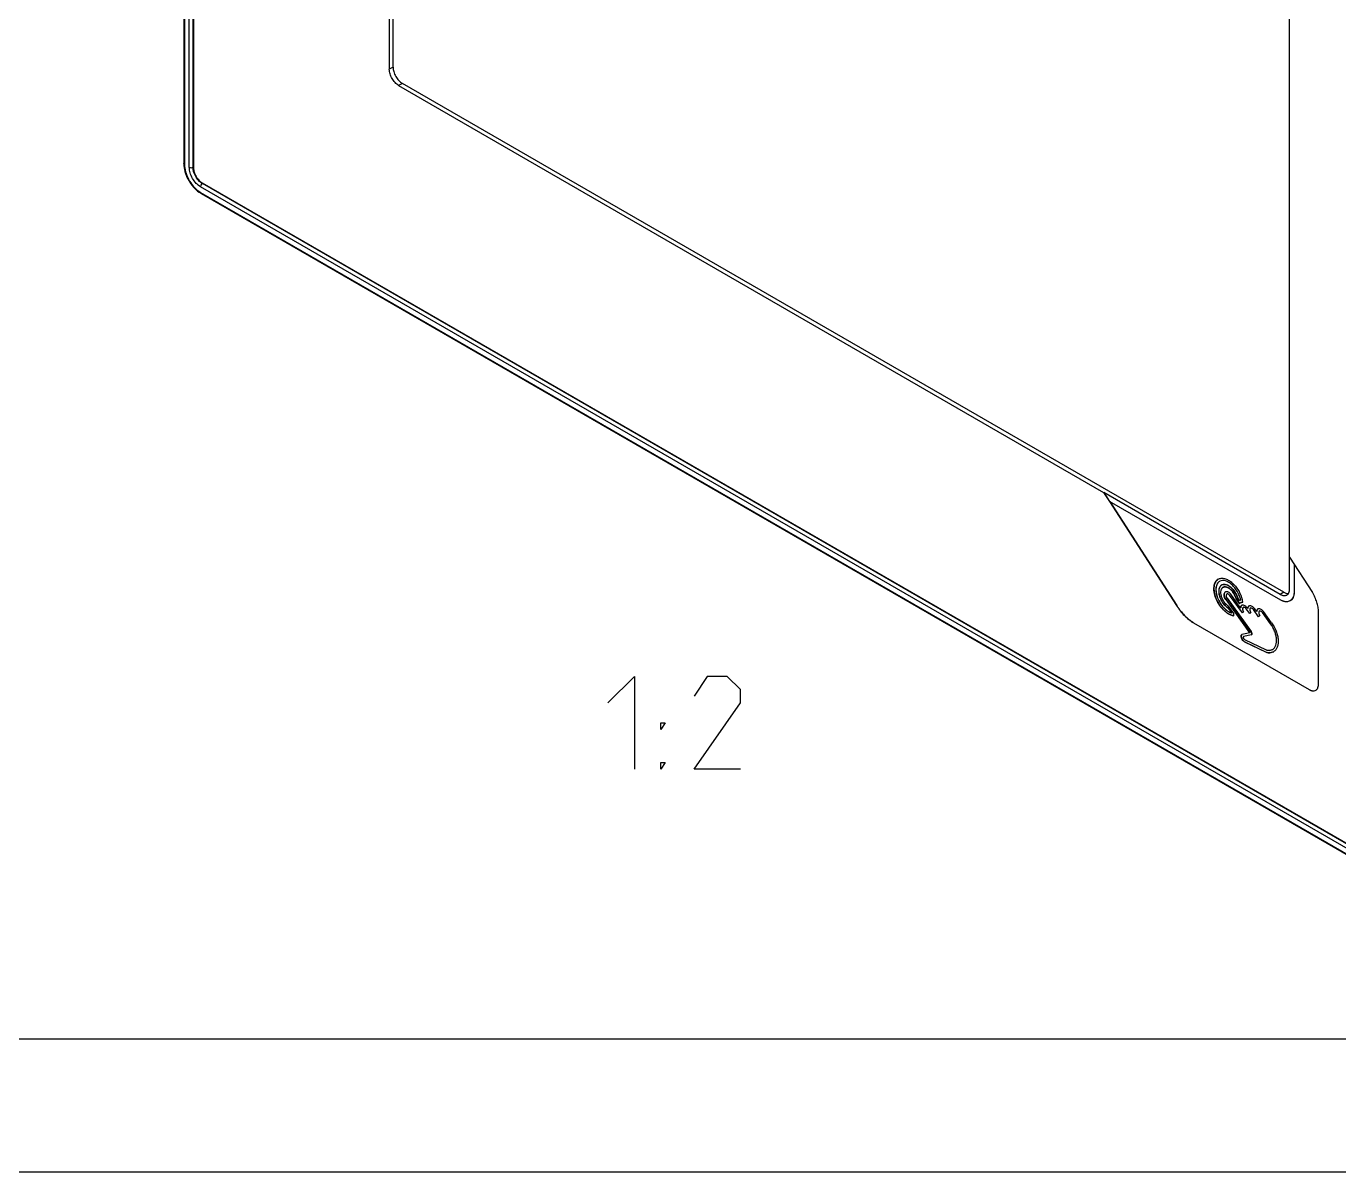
# Model space of a CAD drawing. Header units: millimetres. Extents: x 0 to 594, y 0 to 420.
# Drawn here: x 251.57 to 301.08, y 0 to 43.21 of the extents above; entities that cross this region are included whole.
import ezdxf

# ---------------------------------------------------------------- set-up
doc = ezdxf.new("R2010")
doc.units = ezdxf.units.MM
doc.header["$LTSCALE"] = 32.67
doc.layers.get('0').update_dxf_attribs({"linetype": 'CONTINUOUS'})
doc.layers.add('RUNDUNGEN', color=7, linetype='CONTINUOUS')

msp = doc.modelspace()

# ---------------------------------------------------------------- linework, layer by layer
at = {"color": 7, "linetype": 'CONTINUOUS'}
for p, q in [((257.8821, 75.4174), (257.8821, 37.8583)), ((265.2643, 63.1658), (265.2643, 41.5857)), ((265.4057, 41.6674), (265.4057, 63.2475)), ((299.2196, 23.1823), (299.2196, 43.5619)), ((265.4057, 41.6674), (265.2643, 41.5857)), ((265.7593, 41.055), (265.6178, 40.9733)), ((265.6178, 40.9733), (292.2063, 25.6226)), ((299.0074, 21.8593), (265.7593, 41.055)), ((258.2003, 37.3072), (306.2836, 9.5466)), ((292.2063, 25.6226), (292.2098, 25.6247)), ((292.2063, 25.6226), (292.4253, 25.2839)), ((298.8695, 21.7797), (292.2098, 25.6247)), ((292.2098, 25.6247), (292.4289, 25.286)), ((292.4253, 25.2839), (292.4245, 25.2844)), ((292.4245, 25.2844), (294.9578, 21.3574)), ((292.4289, 25.286), (292.4253, 25.2839)), ((298.8903, 21.5555), (292.4289, 25.286)), ((292.4358, 25.282), (294.9649, 21.3615)), ((299.2196, 23.1823), (300.0812, 21.85)), ((299.2231, 21.9839), (299.2231, 23.1768)), ((299.3928, 22.9145), (299.3928, 21.8778)), ((299.3963, 22.909), (299.3963, 21.8798)), ((296.6685, 22.1353), (296.6553, 22.1285)), ((296.6688, 22.1347), (296.656, 22.1278)), ((296.675, 22.1374), (296.6688, 22.1347)), ((296.7097, 22.0434), (296.7153, 22.0465)), ((296.7967, 21.8704), (296.777, 21.8509)), ((296.777, 21.8509), (296.7805, 21.8529)), ((296.8002, 21.8724), (296.7805, 21.8529)), ((296.7967, 21.8704), (296.8002, 21.8724)), ((296.8566, 21.7908), (296.8383, 21.7727)), ((296.8601, 21.7928), (296.8419, 21.7748)), ((296.8566, 21.7908), (296.8601, 21.7928)), ((296.8595, 21.7927), (296.8566, 21.7908)), ((296.9146, 22.0205), (296.9182, 22.0225)), ((297.3484, 21.3023), (297.0004, 21.784)), ((297.1757, 21.8248), (297.1732, 21.8292)), ((297.1768, 21.823), (297.1757, 21.8248)), ((297.1798, 21.8177), (297.1768, 21.823)), ((297.1798, 21.8177), (297.1833, 21.8197)), ((299.0074, 21.8593), (298.8695, 21.7797)), ((299.3928, 21.8778), (299.3963, 21.8798)), ((294.9578, 21.3574), (294.9649, 21.3615)), ((296.6438, 21.5529), (296.6561, 21.5309)), ((296.6439, 21.5528), (296.6474, 21.5549)), ((296.6474, 21.5549), (296.6596, 21.533)), ((296.656, 21.5311), (296.6595, 21.5332)), ((296.8135, 21.5872), (296.8171, 21.5893)), ((296.8135, 21.5872), (297.7152, 20.3338)), ((296.8171, 21.5893), (297.7187, 20.3358)), ((296.8383, 21.7727), (296.8419, 21.7748)), ((296.8576, 21.6325), (296.8611, 21.6346)), ((296.8576, 21.6325), (297.7656, 20.3703)), ((296.8611, 21.6346), (297.7691, 20.3724)), ((296.8976, 21.3503), (296.884, 21.3594)), ((296.9178, 21.3373), (296.8976, 21.3503)), ((297.1155, 21.0626), (296.9178, 21.3373)), ((297.4442, 21.0776), (296.9579, 21.7503)), ((297.1897, 21.6437), (297.1933, 21.6457)), ((297.1897, 21.6437), (297.1975, 21.6159)), ((297.1933, 21.6457), (297.201, 21.6179)), ((297.1975, 21.6159), (297.201, 21.6179)), ((297.1975, 21.6159), (297.3254, 21.4387)), ((297.201, 21.6179), (297.3289, 21.4407)), ((297.2593, 21.6368), (297.2628, 21.6389)), ((297.2593, 21.6368), (297.3213, 21.5509)), ((297.2628, 21.6389), (297.3247, 21.5531)), ((297.3243, 21.5527), (297.3177, 21.5489)), ((297.3254, 21.4387), (297.3673, 21.462)), ((297.3254, 21.4387), (297.3289, 21.4407)), ((297.3661, 21.2778), (297.3484, 21.3023)), ((297.3673, 21.462), (297.3708, 21.4641)), ((297.3777, 21.5692), (297.3774, 21.5703)), ((297.4088, 21.4758), (297.4565, 21.4837)), ((297.4089, 21.4759), (297.4124, 21.4779)), ((297.4124, 21.4779), (297.4563, 21.4851)), ((297.4421, 21.5504), (297.437, 21.5727)), ((297.4565, 21.4837), (297.4421, 21.5504)), ((297.6692, 21.3263), (297.6727, 21.3284)), ((296.8763, 21.2827), (296.8799, 21.2847)), ((296.8764, 21.2827), (296.8936, 21.2711)), ((296.8799, 21.2847), (296.8972, 21.2731)), ((296.8936, 21.2711), (296.8972, 21.2731)), ((296.8936, 21.2711), (296.895, 21.2691)), ((296.8986, 21.2712), (296.895, 21.2691)), ((296.8972, 21.2731), (297.0368, 21.0789)), ((297.0509, 20.9877), (297.0544, 20.9897)), ((297.0509, 20.9877), (297.1155, 20.9695)), ((297.0544, 20.9897), (297.1155, 20.9726)), ((297.1155, 20.9695), (297.1155, 21.0626)), ((297.3731, 21.2681), (297.3661, 21.2778)), ((297.3731, 21.2681), (297.3766, 21.2701)), ((297.3738, 21.2838), (297.3773, 21.2859)), ((297.4842, 21.1214), (297.4442, 21.0776)), ((297.4442, 21.0776), (297.4477, 21.0796)), ((297.4877, 21.1234), (297.4477, 21.0796)), ((297.4842, 21.1214), (297.4877, 21.1234)), ((297.7166, 21.0529), (297.5872, 21.232)), ((297.6443, 21.2452), (297.6235, 21.2739)), ((297.6443, 21.2452), (297.6478, 21.2472)), ((297.7569, 21.0962), (297.7166, 21.0529)), ((297.7166, 21.0529), (297.7201, 21.0549)), ((297.7604, 21.0983), (297.7201, 21.0549)), ((297.7569, 21.0962), (297.7604, 21.0983)), ((298.0542, 20.9376), (297.8593, 21.2066)), ((297.982, 21.1297), (297.896, 21.2483)), ((297.982, 21.1297), (297.9855, 21.1317)), ((298.0071, 21.2124), (298.0106, 21.2145)), ((298.0945, 20.9814), (298.0542, 20.9376)), ((298.0542, 20.9376), (298.0578, 20.9396)), ((298.098, 20.9834), (298.0578, 20.9396)), ((298.0945, 20.9814), (298.098, 20.9834)), ((298.502, 20.6681), (298.1966, 21.0925)), ((298.5391, 20.7093), (298.2337, 21.1335)), ((300.3108, 18.3678), (300.3102, 21.1275)), ((295.5912, 20.7064), (295.5983, 20.7105)), ((295.5912, 20.7064), (299.9566, 18.1848)), ((295.5983, 20.7105), (299.9637, 18.1889)), ((297.6027, 20.3088), (297.4827, 20.2833)), ((297.7152, 20.3338), (297.6027, 20.3088)), ((297.7152, 20.3338), (297.7187, 20.3358)), ((297.7656, 20.3703), (297.7691, 20.3724)), ((297.4827, 20.2833), (297.4161, 20.2685)), ((297.7667, 20.2475), (297.5006, 20.1884)), ((297.5208, 20.0742), (297.5243, 20.0762)), ((297.5208, 20.0742), (298.3341, 19.6873)), ((297.5243, 20.0762), (298.3377, 19.6894)), ((297.5265, 19.9858), (297.53, 19.9878)), ((297.5265, 19.9858), (298.3388, 19.5994)), ((297.53, 19.9878), (298.3423, 19.6015)), ((298.3341, 19.6873), (298.3377, 19.6894)), ((298.3388, 19.5994), (298.3423, 19.6015)), ((298.4055, 19.6701), (298.4091, 19.6722)), ((298.43, 19.5768), (298.4335, 19.5789)), ((299.9566, 18.1848), (299.9637, 18.1889)), ((589, 5), (20, 5))]:
    msp.add_line(p, q, dxfattribs=at)
at = {"color": 2, "linetype": 'CONTINUOUS'}
msp.add_line((0, 0), (594, 0), dxfattribs=at)
for points in [[(273.5073, 17.6872), (274.5073, 18.6872), (274.5073, 15.1872)], [(278.5073, 15.1872), (276.7573, 15.1872), (278.5073, 17.6872), (278.5073, 18.1872), (278.0073, 18.6872), (277.2573, 18.6872), (276.7573, 17.9372)], [(275.5073, 16.6872), (275.5073, 16.9372), (275.6739, 16.9372), (275.5073, 16.6872)], [(275.5073, 15.1872), (275.5073, 15.4372), (275.6739, 15.4372), (275.5073, 15.1872)]]:
    msp.add_lwpolyline(points, dxfattribs=at)
at = {"color": 7, "linetype": 'CONTINUOUS'}
for centre, radius, start, end in [((296.6921, 22.0658), 0.3308, 119.30227, 120.00605), ((296.6927, 22.0726), 0.2254, 115.80473, 119.99878), ((296.7492, 21.9822), 0.1736, 113.81207, 117.76867), ((296.7505, 21.9791), 0.177, 108.43193, 113.80129), ((296.8444, 21.8226), 0.0675, 114.98977, 119.99852), ((296.8786, 21.7595), 0.0383, 117.60962, 119.97263), ((296.7071, 21.7409), 0.424, 63.17944, 66.17901), ((296.6899, 21.7069), 0.4621, 60.42925, 63.18294), ((296.404, 21.3857), 0.8961, 29.96768, 30.73971), ((296.4036, 21.3854), 0.8966, 29.11811, 29.96777), ((296.4039, 21.3856), 0.8962, 28.9189, 29.1181), ((297.4281, 21.977), 0.8924, 207.16838, 208.40999), ((297.4308, 21.9785), 0.8954, 208.40941, 208.86465), ((297.4317, 21.979), 0.8965, 208.86467, 210.00065), ((297.4313, 21.9788), 0.8961, 210.00056, 210.55749), ((297.4576, 21.3052), 0.0758, 111.27367, 119.97939), ((297.7291, 21.2798), 0.0757, 115.21089, 119.99416), ((299.1205, 21.7451), 0.2402, 300.00084, 301.09736), ((297.1897, 21.7309), 0.5478, 235.10467, 237.22019), ((297.1788, 21.7141), 0.5278, 237.23163, 237.4762), ((297.3406, 21.2892), 0.0368, 352.59842, 354.8305), ((298.0669, 21.1654), 0.076, 110.93137, 119.96985), ((297.4687, 20.226), 0.0663, 139.40388, 144.49373), ((297.4951, 20.1668), 0.0218, 113.30266, 119.98892), ((298.4583, 19.9137), 0.2443, 299.99924, 300.95796), ((298.4772, 19.858), 0.2807, 300.00014, 300.83313), ((300.1275, 18.297), 0.1577, 300.01219, 302.97054)]:
    msp.add_arc(centre, radius, start, end, dxfattribs=at)
for points, knots in [([(265.6178, 40.9733), (265.5677, 41.0023), (265.4727, 41.0823), (265.3618, 41.2338), (265.286, 41.4055), (265.2643, 41.5278), (265.2643, 41.5857)], [0, 0, 0, 0, 0.2372177, 0.4999991, 0.762781, 1, 1, 1, 1]), ([(265.4057, 41.6674), (265.4057, 41.6094), (265.4275, 41.4872), (265.5032, 41.3154), (265.6141, 41.1639), (265.7091, 41.084), (265.7593, 41.055)], [0, 0, 0, 0, 0.237219, 0.5000009, 0.7627823, 1, 1, 1, 1]), ([(257.8821, 37.8583), (257.8821, 37.8062), (257.9017, 37.6962), (257.9699, 37.5416), (258.0696, 37.4052), (258.1551, 37.3333), (258.2003, 37.3072)], [0, 0, 0, 0, 0.237219, 0.5000009, 0.7627823, 1, 1, 1, 1]), ([(297.0509, 20.9877), (297.0362, 20.992), (297.0062, 21.0017), (296.9459, 21.0277), (296.87, 21.0714), (296.7821, 21.1388), (296.6978, 21.2201), (296.6191, 21.3135), (296.5246, 21.4506), (296.4322, 21.6344), (296.3778, 21.8273), (296.3637, 21.9757), (296.3676, 22.0763), (296.3861, 22.1668), (296.4188, 22.2451), (296.4653, 22.3088), (296.5055, 22.34), (296.5267, 22.3523)], [0, 0, 0, 0, 0.0271524, 0.055562, 0.1161556, 0.1814864, 0.250783, 0.3230393, 0.397047, 0.5450022, 0.6846095, 0.7486627, 0.8078988, 0.8620049, 0.9112907, 0.9567245, 1, 1, 1, 1]), ([(296.5246, 22.351), (296.5038, 22.3384), (296.4646, 22.306), (296.4193, 22.2416), (296.3878, 22.1628), (296.3705, 22.0719), (296.3674, 21.9713), (296.3826, 21.8234), (296.4378, 21.6315), (296.5304, 21.4489), (296.6248, 21.3128), (296.7031, 21.2202), (296.7871, 21.1395), (296.8745, 21.0728), (296.95, 21.0295), (297.0101, 21.0037), (297.0398, 20.994), (297.0544, 20.9897)], [0, 0, 0, 0, 0.0433031, 0.088907, 0.1384425, 0.1928121, 0.252258, 0.3164683, 0.4561602, 0.6039262, 0.6777701, 0.7498408, 0.8189492, 0.8841039, 0.9445503, 0.972899, 1, 1, 1, 1]), ([(296.5302, 22.3543), (296.5468, 22.3636), (296.583, 22.3788), (296.642, 22.3898), (296.7053, 22.3888), (296.7971, 22.3719), (296.9164, 22.3195), (297.0535, 22.2203), (297.1816, 22.0874), (297.293, 21.9296), (297.3672, 21.7842), (297.4068, 21.6781), (297.4255, 21.6178), (297.4333, 21.5876), (297.437, 21.5727)], [0, 0, 0, 0, 0.0429877, 0.0873987, 0.1343861, 0.184698, 0.2968291, 0.4241848, 0.5637827, 0.7103791, 0.8578207, 0.9299451, 0.9652832, 1, 1, 1, 1]), ([(297.3774, 21.5703), (297.3658, 21.624), (297.332, 21.731), (297.2579, 21.8824), (297.1633, 22.0213), (297.0537, 22.1396), (296.9351, 22.2301), (296.8145, 22.2874), (296.6978, 22.3065), (296.6251, 22.2902), (296.5946, 22.2755)], [0, 0, 0, 0, 0.1414355, 0.2873028, 0.4326703, 0.5722961, 0.7007945, 0.8145286, 0.9127445, 1, 1, 1, 1]), ([(296.58, 22.2678), (296.5616, 22.2571), (296.5267, 22.2297), (296.4862, 22.1743), (296.4577, 22.1062), (296.4352, 21.9965), (296.4428, 21.8384), (296.4978, 21.6421), (296.5947, 21.4498), (296.7037, 21.3061), (296.8035, 21.2099), (296.9012, 21.135), (296.9823, 21.0945), (297.0368, 21.0789)], [0, 0, 0, 0, 0.043327, 0.0887781, 0.1380643, 0.1920942, 0.3150835, 0.45523, 0.6037118, 0.7501183, 0.8194494, 0.8846643, 1, 1, 1, 1]), ([(296.58, 22.2677), (296.5619, 22.2568), (296.5278, 22.229), (296.4882, 22.1735), (296.4605, 22.1056), (296.4388, 21.9966), (296.4466, 21.8398), (296.5011, 21.6454), (296.5967, 21.4546), (296.7043, 21.3117), (296.8027, 21.2157), (296.8994, 21.1405), (296.9797, 21.0992), (297.0339, 21.0829)], [0, 0, 0, 0, 0.0433031, 0.0888153, 0.1381774, 0.1922495, 0.3151589, 0.4550096, 0.6031544, 0.7494011, 0.818776, 0.8841344, 1, 1, 1, 1]), ([(296.6553, 22.1285), (296.6392, 22.1192), (296.6089, 22.0942), (296.5757, 22.043), (296.5547, 21.9798), (296.5429, 21.8782), (296.5626, 21.7354), (296.6058, 21.6249), (296.6342, 21.5696)], [0, 0, 0, 0, 0.0920658, 0.1900049, 0.2980441, 0.4181825, 0.6927778, 1, 1, 1, 1]), ([(296.656, 22.1278), (296.652, 22.1254), (296.6438, 22.1205), (296.6286, 22.1089), (296.611, 22.0919), (296.5927, 22.0679), (296.5721, 22.0301), (296.5543, 21.9742), (296.5442, 21.8691), (296.5617, 21.7546), (296.5956, 21.655), (296.6213, 21.5963), (296.6362, 21.5673), (296.6438, 21.5529)], [0, 0, 0, 0, 0.02269, 0.0454844, 0.0917484, 0.1395161, 0.189521, 0.2974841, 0.4179323, 0.6928888, 0.8440858, 0.9216968, 1, 1, 1, 1]), ([(296.639, 22.1161), (296.6246, 22.1047), (296.5981, 22.0762), (296.5707, 22.0217), (296.5549, 21.9568), (296.5493, 21.8552), (296.5682, 21.7461), (296.6015, 21.6514), (296.6261, 21.5959), (296.6402, 21.5685), (296.6474, 21.5549)], [0, 0, 0, 0, 0.0918024, 0.1911335, 0.3010952, 0.4227267, 0.6969864, 0.8463861, 0.9228822, 1, 1, 1, 1]), ([(296.7062, 22.0414), (296.6964, 22.0357), (296.6823, 22.0254), (296.6668, 22.0083), (296.6521, 21.9888), (296.6375, 21.9599), (296.6212, 21.9053), (296.6169, 21.8255), (296.6342, 21.7232), (296.6725, 21.6177), (296.7291, 21.5171), (296.7887, 21.4421), (296.8419, 21.3911), (296.87, 21.3694), (296.884, 21.3594)], [0, 0, 0, 0, 0.0427912, 0.0647638, 0.0872746, 0.1346869, 0.1859728, 0.3012167, 0.4324928, 0.5752148, 0.7223947, 0.866329, 0.9348497, 1, 1, 1, 1]), ([(296.6935, 22.1441), (296.6892, 22.1429), (296.6805, 22.141), (296.6724, 22.1372), (296.6685, 22.1353)], [0, 0, 0, 0, 0.5037855, 1, 1, 1, 1]), ([(296.8903, 22.1153), (296.8577, 22.1316), (296.8071, 22.1499), (296.7391, 22.1537), (296.708, 22.1484), (296.6935, 22.1441)], [0, 0, 0, 0, 0.5384998, 0.7769896, 1, 1, 1, 1]), ([(296.6945, 22.147), (296.722, 22.1562), (296.7867, 22.161), (296.8475, 22.1423), (296.8783, 22.1288)], [0, 0, 0, 0, 0.4634034, 1, 1, 1, 1]), ([(296.9146, 22.0205), (296.9052, 22.0258), (296.8865, 22.0359), (296.8493, 22.051), (296.804, 22.0621), (296.7594, 22.061), (296.7275, 22.0522), (296.713, 22.0453), (296.7062, 22.0414)], [0, 0, 0, 0, 0.1488745, 0.2899429, 0.5489764, 0.7818457, 0.8919601, 1, 1, 1, 1]), ([(296.7153, 22.0465), (296.729, 22.0537), (296.7601, 22.0636), (296.8111, 22.0635), (296.855, 22.0523), (296.8909, 22.0374), (296.909, 22.0277), (296.9182, 22.0225)], [0, 0, 0, 0, 0.2175152, 0.4513404, 0.7107871, 0.8516335, 1, 1, 1, 1]), ([(296.8135, 21.5872), (296.797, 21.6096), (296.7761, 21.6461), (296.7578, 21.6973), (296.7496, 21.7348), (296.7473, 21.7703), (296.7516, 21.8105), (296.7643, 21.8383), (296.777, 21.8509)], [0, 0, 0, 0, 0.2943589, 0.4376142, 0.573181, 0.6981834, 0.8109072, 1, 1, 1, 1]), ([(296.7805, 21.8529), (296.7678, 21.8403), (296.7551, 21.8125), (296.7508, 21.7723), (296.7532, 21.7368), (296.7614, 21.6994), (296.7796, 21.6481), (296.8005, 21.6117), (296.8171, 21.5893)], [0, 0, 0, 0, 0.1890926, 0.3018163, 0.4268192, 0.5623856, 0.7056417, 1, 1, 1, 1]), ([(296.8159, 21.8838), (296.8222, 21.8867), (296.8363, 21.8908), (296.8591, 21.8908), (296.8833, 21.885), (296.9179, 21.8695), (296.96, 21.8369), (296.9877, 21.8031), (297.0004, 21.784)], [0, 0, 0, 0, 0.092574, 0.1917365, 0.3008834, 0.4215288, 0.6951143, 1, 1, 1, 1]), ([(296.9579, 21.7503), (296.9507, 21.7594), (296.9354, 21.7753), (296.9097, 21.7923), (296.8839, 21.7998), (296.8674, 21.7968), (296.8609, 21.7934)], [0, 0, 0, 0, 0.3068052, 0.5782607, 0.8061002, 1, 1, 1, 1]), ([(297.1734, 21.8289), (297.1648, 21.8435), (297.1473, 21.8724), (297.1091, 21.927), (297.0573, 21.9894), (296.9995, 22.0434), (296.9513, 22.0796), (296.9268, 22.0949), (296.9146, 22.1021)], [0, 0, 0, 0, 0.1334934, 0.2661371, 0.5254321, 0.7716904, 0.8883323, 1, 1, 1, 1]), ([(297.1897, 21.6437), (297.1672, 21.7225), (297.1118, 21.8349), (297.019, 21.9418), (296.9669, 21.9857), (296.9372, 22.0069), (296.9221, 22.0161), (296.9146, 22.0205)], [0, 0, 0, 0, 0.516942, 0.7699532, 0.8885408, 0.9452622, 1, 1, 1, 1]), ([(296.9179, 22.1088), (296.969, 22.0798), (297.066, 21.9997), (297.1409, 21.8997), (297.1742, 21.8437)], [0, 0, 0, 0, 0.4738841, 1, 1, 1, 1]), ([(296.9182, 22.0225), (296.9256, 22.0181), (296.9407, 22.0089), (296.9705, 21.9877), (297.0225, 21.9439), (297.1153, 21.837), (297.1708, 21.7246), (297.1933, 21.6457)], [0, 0, 0, 0, 0.0547378, 0.1114592, 0.2300468, 0.483058, 1, 1, 1, 1]), ([(297.2593, 21.6368), (297.2549, 21.6524), (297.2351, 21.7154), (297.2076, 21.776), (297.1833, 21.8197)], [0, 0, 0, 0, 0.2440208, 1, 1, 1, 1]), ([(297.1883, 21.819), (297.1964, 21.8045), (297.2262, 21.7467), (297.2497, 21.6856), (297.2628, 21.6389)], [0, 0, 0, 0, 0.2548771, 1, 1, 1, 1]), ([(299.0074, 21.8593), (299.0219, 21.851), (299.0749, 21.8239), (299.1358, 21.8089), (299.1788, 21.8116)], [0, 0, 0, 0, 0.2787498, 1, 1, 1, 1]), ([(299.1195, 21.755), (299.136, 21.7645), (299.1669, 21.7904), (299.1997, 21.8441), (299.2193, 21.9103), (299.2231, 21.9585), (299.2231, 21.9839)], [0, 0, 0, 0, 0.2177721, 0.4509511, 0.7101999, 1, 1, 1, 1]), ([(299.3928, 21.8778), (299.3925, 21.868), (299.3918, 21.8485), (299.3901, 21.8105), (299.3837, 21.7651), (299.3711, 21.714), (299.3485, 21.6534), (299.308, 21.5882), (299.2618, 21.5493), (299.2371, 21.5351)], [0, 0, 0, 0, 0.074816, 0.1488018, 0.2900172, 0.4233914, 0.5494899, 0.7823087, 1, 1, 1, 1]), ([(299.3963, 21.8798), (299.3961, 21.8701), (299.3953, 21.8509), (299.3937, 21.8134), (299.3874, 21.7685), (299.3752, 21.718), (299.3532, 21.6579), (299.3138, 21.5931), (299.2687, 21.554), (299.2446, 21.5394)], [0, 0, 0, 0, 0.074673, 0.1485477, 0.2896634, 0.4230244, 0.549217, 0.7823227, 1, 1, 1, 1]), ([(300.3102, 21.1275), (300.3098, 21.1416), (300.3091, 21.1702), (300.305, 21.2284), (300.2915, 21.3349), (300.2615, 21.4575), (300.218, 21.5794), (300.1784, 21.6716), (300.1404, 21.747), (300.107, 21.8061), (300.0897, 21.8353), (300.0812, 21.85)], [0, 0, 0, 0, 0.0552781, 0.1117354, 0.2283279, 0.474765, 0.6034872, 0.7345887, 0.8670759, 0.9335352, 1, 1, 1, 1]), ([(294.9578, 21.3574), (294.9689, 21.3404), (294.9912, 21.3064), (295.0372, 21.2398), (295.1203, 21.1279), (295.2475, 20.9807), (295.3874, 20.852), (295.4896, 20.7742), (295.5476, 20.7342), (295.5768, 20.7156), (295.5912, 20.7064)], [0, 0, 0, 0, 0.0666726, 0.1331451, 0.265182, 0.5232728, 0.7692243, 0.8866088, 0.9437871, 1, 1, 1, 1]), ([(294.9649, 21.3615), (294.976, 21.3445), (294.9982, 21.3105), (295.0443, 21.2439), (295.1274, 21.132), (295.2545, 20.9848), (295.3945, 20.856), (295.4967, 20.7783), (295.5546, 20.7383), (295.5838, 20.7197), (295.5983, 20.7105)], [0, 0, 0, 0, 0.0666726, 0.1331451, 0.265182, 0.5232728, 0.7692243, 0.8866088, 0.9437871, 1, 1, 1, 1]), ([(296.6561, 21.5309), (296.6635, 21.5183), (296.6786, 21.4932), (296.7112, 21.4454), (296.7554, 21.3899), (296.8042, 21.3403), (296.845, 21.3056), (296.8659, 21.2901), (296.8764, 21.2827)], [0, 0, 0, 0, 0.1313972, 0.2621671, 0.5192241, 0.7665153, 0.8851822, 1, 1, 1, 1]), ([(296.6596, 21.533), (296.6671, 21.5203), (296.6821, 21.4953), (296.7148, 21.4475), (296.7589, 21.392), (296.8077, 21.3424), (296.8485, 21.3076), (296.8695, 21.2921), (296.8799, 21.2847)], [0, 0, 0, 0, 0.1313971, 0.2621673, 0.5192251, 0.7665165, 0.8851831, 1, 1, 1, 1]), ([(296.6597, 21.5232), (296.6884, 21.4746), (296.7526, 21.3859), (296.8335, 21.3115), (296.8763, 21.2816)], [0, 0, 0, 0, 0.5193017, 1, 1, 1, 1]), ([(296.8383, 21.7727), (296.8235, 21.758), (296.8206, 21.7248), (296.828, 21.6912), (296.8377, 21.6638), (296.8488, 21.6445), (296.8576, 21.6325)], [0, 0, 0, 0, 0.4199672, 0.5571087, 0.7020504, 1, 1, 1, 1]), ([(296.8419, 21.7748), (296.827, 21.7601), (296.8241, 21.7268), (296.8316, 21.6932), (296.8413, 21.6658), (296.8523, 21.6465), (296.8611, 21.6346)], [0, 0, 0, 0, 0.4199671, 0.5571087, 0.7020515, 1, 1, 1, 1]), ([(297.3243, 21.5527), (297.3324, 21.5571), (297.3454, 21.5624), (297.3612, 21.5664), (297.3705, 21.5684), (297.3753, 21.5688), (297.3777, 21.5692)], [0, 0, 0, 0, 0.4927933, 0.7438498, 0.8709163, 1, 1, 1, 1]), ([(297.4088, 21.4759), (297.4019, 21.475), (297.3885, 21.4717), (297.3756, 21.4667), (297.3696, 21.4634)], [0, 0, 0, 0, 0.5061982, 1, 1, 1, 1]), ([(297.3738, 21.2838), (297.3753, 21.3021), (297.3814, 21.3288), (297.4008, 21.357), (297.4132, 21.367), (297.4198, 21.3708)], [0, 0, 0, 0, 0.5405487, 0.7765896, 1, 1, 1, 1]), ([(297.3764, 21.4671), (297.3792, 21.4685), (297.3907, 21.4735), (297.403, 21.4768), (297.4124, 21.4779)], [0, 0, 0, 0, 0.2463196, 1, 1, 1, 1]), ([(297.4159, 21.3679), (297.4045, 21.3594), (297.3852, 21.3335), (297.3787, 21.3025), (297.3773, 21.2859)], [0, 0, 0, 0, 0.4590911, 1, 1, 1, 1]), ([(297.4301, 21.3758), (297.4441, 21.3812), (297.4784, 21.3836), (297.5297, 21.3643), (297.5803, 21.3268), (297.6098, 21.2929), (297.6235, 21.2739)], [0, 0, 0, 0, 0.1932274, 0.4235935, 0.6961876, 1, 1, 1, 1]), ([(297.4917, 21.2925), (297.49, 21.2924), (297.4832, 21.2916), (297.4766, 21.2892), (297.4722, 21.2867)], [0, 0, 0, 0, 0.2584386, 1, 1, 1, 1]), ([(297.5872, 21.232), (297.5805, 21.2412), (297.5661, 21.2581), (297.5362, 21.2827), (297.5086, 21.2937), (297.4917, 21.2925)], [0, 0, 0, 0, 0.2948024, 0.5656557, 1, 1, 1, 1]), ([(297.6692, 21.3263), (297.6672, 21.3239), (297.6633, 21.3188), (297.6568, 21.3071), (297.6502, 21.2907), (297.6455, 21.2687), (297.6443, 21.2532), (297.6443, 21.2452)], [0, 0, 0, 0, 0.1093657, 0.2226284, 0.4616257, 0.7203206, 1, 1, 1, 1]), ([(297.6727, 21.3284), (297.6657, 21.3194), (297.6538, 21.2975), (297.6494, 21.2731), (297.6483, 21.2601)], [0, 0, 0, 0, 0.4662069, 1, 1, 1, 1]), ([(297.6692, 21.3263), (297.6707, 21.3283), (297.6772, 21.3356), (297.6849, 21.3418), (297.6912, 21.3454)], [0, 0, 0, 0, 0.2555333, 1, 1, 1, 1]), ([(297.6968, 21.3483), (297.7036, 21.3515), (297.7185, 21.356), (297.7524, 21.3567), (297.7989, 21.3408), (297.8512, 21.3027), (297.8818, 21.2679), (297.896, 21.2483)], [0, 0, 0, 0, 0.0936761, 0.1935002, 0.4220469, 0.6945643, 1, 1, 1, 1]), ([(298.8695, 21.7797), (298.8915, 21.7671), (298.9351, 21.7463), (299.0022, 21.7301), (299.0652, 21.7317), (299.1031, 21.7454), (299.1195, 21.755)], [0, 0, 0, 0, 0.2897993, 0.5490478, 0.7822271, 1, 1, 1, 1]), ([(299.2371, 21.5351), (299.214, 21.5218), (299.1754, 21.5071), (299.1209, 21.4996), (299.0772, 21.4992), (299.0319, 21.5052), (298.9934, 21.5143), (298.9622, 21.5248), (298.9302, 21.5378), (298.906, 21.5477), (298.8903, 21.5555)], [0, 0, 0, 0, 0.2207817, 0.3358179, 0.4555869, 0.5814631, 0.7139523, 0.7832528, 0.8545748, 1, 1, 1, 1]), ([(297.3772, 21.2844), (297.377, 21.2833), (297.377, 21.2803), (297.3766, 21.2755), (297.3766, 21.2719), (297.3766, 21.2701)], [0, 0, 0, 0, 0.2474696, 0.6184389, 1, 1, 1, 1]), ([(297.4722, 21.2867), (297.4675, 21.284), (297.4588, 21.2764), (297.4502, 21.2605), (297.4458, 21.2408), (297.4455, 21.2096), (297.4563, 21.1676), (297.4734, 21.1362), (297.4842, 21.1214)], [0, 0, 0, 0, 0.0889106, 0.1854373, 0.2944221, 0.4173291, 0.6975917, 1, 1, 1, 1]), ([(297.4656, 21.2807), (297.4496, 21.2635), (297.4468, 21.2266), (297.4551, 21.1889), (297.4659, 21.1584), (297.478, 21.1368), (297.4877, 21.1234)], [0, 0, 0, 0, 0.4222899, 0.5589505, 0.7032023, 1, 1, 1, 1]), ([(297.7449, 21.2609), (297.7403, 21.2582), (297.7316, 21.2506), (297.723, 21.2347), (297.7186, 21.2152), (297.7184, 21.1841), (297.7291, 21.1422), (297.7462, 21.111), (297.7569, 21.0962)], [0, 0, 0, 0, 0.0889114, 0.1854382, 0.2944224, 0.4173283, 0.6975891, 1, 1, 1, 1]), ([(297.7383, 21.2548), (297.7224, 21.2376), (297.7197, 21.201), (297.728, 21.1635), (297.7387, 21.1331), (297.7508, 21.1116), (297.7604, 21.0983)], [0, 0, 0, 0, 0.4224148, 0.5590606, 0.7032824, 1, 1, 1, 1]), ([(297.7643, 21.2666), (297.7625, 21.2665), (297.7558, 21.2657), (297.7493, 21.2634), (297.7449, 21.2609)], [0, 0, 0, 0, 0.2583441, 1, 1, 1, 1]), ([(297.8593, 21.2066), (297.8526, 21.2158), (297.8382, 21.2326), (297.8085, 21.2569), (297.781, 21.2679), (297.7643, 21.2666)], [0, 0, 0, 0, 0.2949011, 0.5657478, 1, 1, 1, 1]), ([(298.0071, 21.2124), (298.0031, 21.2073), (297.9956, 21.1959), (297.9895, 21.1796), (297.9856, 21.1655), (297.983, 21.15), (297.982, 21.1379), (297.982, 21.1297)], [0, 0, 0, 0, 0.2226135, 0.4618464, 0.5882582, 0.7206445, 1, 1, 1, 1]), ([(298.0106, 21.2145), (298.0072, 21.21), (298.0006, 21.2002), (297.9906, 21.1771), (297.9871, 21.1578), (297.986, 21.1445)], [0, 0, 0, 0, 0.2266475, 0.4673512, 1, 1, 1, 1]), ([(298.0071, 21.2124), (298.0086, 21.2144), (298.015, 21.2216), (298.0227, 21.2277), (298.029, 21.2313)], [0, 0, 0, 0, 0.2554911, 1, 1, 1, 1]), ([(298.0398, 21.2365), (298.0538, 21.2418), (298.0883, 21.2441), (298.1397, 21.2245), (298.1904, 21.1867), (298.22, 21.1527), (298.2337, 21.1335)], [0, 0, 0, 0, 0.1932518, 0.4237541, 0.6963739, 1, 1, 1, 1]), ([(298.0817, 21.1474), (298.077, 21.1447), (298.0683, 21.137), (298.0596, 21.121), (298.0553, 21.1012), (298.0552, 21.0698), (298.0662, 21.0276), (298.0836, 20.9962), (298.0945, 20.9814)], [0, 0, 0, 0, 0.0888046, 0.1853077, 0.2943745, 0.4174355, 0.6979436, 1, 1, 1, 1]), ([(298.0749, 21.1412), (298.0589, 21.1238), (298.0564, 21.0867), (298.065, 21.0489), (298.0759, 21.0184), (298.0882, 20.9968), (298.098, 20.9834)], [0, 0, 0, 0, 0.4228077, 0.5595714, 0.7038018, 1, 1, 1, 1]), ([(298.101, 21.1532), (298.0992, 21.1531), (298.0925, 21.1522), (298.086, 21.1499), (298.0817, 21.1474)], [0, 0, 0, 0, 0.2583093, 1, 1, 1, 1]), ([(298.1966, 21.0925), (298.1899, 21.1018), (298.1754, 21.1188), (298.1456, 21.1434), (298.1178, 21.1544), (298.101, 21.1532)], [0, 0, 0, 0, 0.2949539, 0.5659218, 1, 1, 1, 1]), ([(297.7742, 20.2506), (297.7775, 20.2526), (297.7838, 20.2581), (297.7901, 20.2696), (297.7933, 20.2838), (297.7935, 20.3064), (297.7857, 20.3369), (297.7733, 20.3595), (297.7656, 20.3703)], [0, 0, 0, 0, 0.0889323, 0.1854664, 0.2944366, 0.417315, 0.6975277, 1, 1, 1, 1]), ([(297.7691, 20.3724), (297.7769, 20.3616), (297.7892, 20.3389), (297.797, 20.3084), (297.7968, 20.2858), (297.7936, 20.2717), (297.7874, 20.2601), (297.7811, 20.2546), (297.7777, 20.2527)], [0, 0, 0, 0, 0.3024664, 0.5826789, 0.7055573, 0.8145293, 0.9110654, 1, 1, 1, 1]), ([(298.5839, 19.7041), (298.6108, 19.7203), (298.6607, 19.7656), (298.7095, 19.8594), (298.7336, 19.9745), (298.733, 20.1055), (298.7082, 20.2469), (298.6437, 20.4429), (298.5654, 20.5826), (298.502, 20.6681)], [0, 0, 0, 0, 0.0886782, 0.1853166, 0.2946091, 0.4178429, 0.5536683, 0.6989653, 1, 1, 1, 1]), ([(298.5391, 20.7093), (298.6096, 20.6113), (298.6965, 20.4521), (298.7672, 20.2295), (298.7936, 20.0695), (298.7928, 19.9216), (298.7644, 19.7919), (298.7083, 19.6862), (298.6516, 19.6352), (298.6211, 19.617)], [0, 0, 0, 0, 0.3018201, 0.4469605, 0.5824654, 0.7053711, 0.8144643, 0.9111158, 1, 1, 1, 1]), ([(297.5265, 19.9858), (297.5143, 19.9916), (297.4902, 20.0075), (297.4473, 20.0504), (297.4147, 20.105), (297.3972, 20.1638), (297.3919, 20.2141), (297.4014, 20.2524), (297.4161, 20.2685)], [0, 0, 0, 0, 0.1212596, 0.2565622, 0.5430016, 0.6802012, 0.8042353, 1, 1, 1, 1]), ([(297.4147, 20.2645), (297.402, 20.2466), (297.3953, 20.2085), (297.4023, 20.1588), (297.4209, 20.1019), (297.4598, 20.0388), (297.5053, 19.9996), (297.53, 19.9878)], [0, 0, 0, 0, 0.2015239, 0.3271176, 0.4644419, 0.748065, 1, 1, 1, 1]), ([(297.4843, 20.1857), (297.4809, 20.1837), (297.4748, 20.1773), (297.4706, 20.164), (297.4706, 20.1479), (297.4762, 20.124), (297.4912, 20.0965), (297.5102, 20.0792), (297.5208, 20.0742)], [0, 0, 0, 0, 0.0874858, 0.1883718, 0.3080105, 0.444258, 0.7369041, 1, 1, 1, 1]), ([(297.4788, 20.1782), (297.4748, 20.1709), (297.4728, 20.1509), (297.4814, 20.1217), (297.4986, 20.0946), (297.5153, 20.0805), (297.5243, 20.0762)], [0, 0, 0, 0, 0.2078981, 0.4712147, 0.7516045, 1, 1, 1, 1]), ([(297.4861, 20.1866), (297.4839, 20.1851), (297.4812, 20.1823), (297.4793, 20.1791), (297.4788, 20.1782)], [0, 0, 0, 0, 0.7387692, 1, 1, 1, 1]), ([(297.5006, 20.1884), (297.4994, 20.1886), (297.4946, 20.189), (297.4897, 20.1882), (297.4865, 20.1868)], [0, 0, 0, 0, 0.2664126, 1, 1, 1, 1]), ([(298.3341, 19.6873), (298.3402, 19.6852), (298.3521, 19.681), (298.3758, 19.6746), (298.3937, 19.6715), (298.4055, 19.6701)], [0, 0, 0, 0, 0.2615606, 0.5151568, 1, 1, 1, 1]), ([(298.3377, 19.6894), (298.3437, 19.6872), (298.3556, 19.683), (298.3793, 19.6766), (298.3972, 19.6736), (298.4091, 19.6722)], [0, 0, 0, 0, 0.2615606, 0.5151568, 1, 1, 1, 1]), ([(298.3388, 19.5994), (298.3427, 19.5983), (298.3503, 19.5952), (298.362, 19.5915), (298.3735, 19.5881), (298.3886, 19.584), (298.4038, 19.581), (298.4188, 19.5783), (298.4263, 19.5775), (298.43, 19.5768)], [0, 0, 0, 0, 0.1311342, 0.261031, 0.3887587, 0.5147965, 0.7600579, 0.8806812, 1, 1, 1, 1]), ([(298.3423, 19.6015), (298.3463, 19.6004), (298.3539, 19.5972), (298.3655, 19.5935), (298.377, 19.5901), (298.3922, 19.586), (298.4073, 19.5831), (298.4223, 19.5804), (298.4298, 19.5795), (298.4335, 19.5789)], [0, 0, 0, 0, 0.1311342, 0.261031, 0.3887587, 0.5147965, 0.7600579, 0.8806812, 1, 1, 1, 1]), ([(298.4055, 19.6701), (298.4364, 19.6665), (298.4975, 19.667), (298.5554, 19.6876), (298.5804, 19.702)], [0, 0, 0, 0, 0.5181756, 1, 1, 1, 1]), ([(298.4091, 19.6722), (298.4367, 19.6689), (298.4913, 19.6686), (298.5439, 19.6841), (298.5673, 19.6953)], [0, 0, 0, 0, 0.5176412, 1, 1, 1, 1]), ([(298.6176, 19.6149), (298.5905, 19.5993), (298.5287, 19.5765), (298.4632, 19.574), (298.43, 19.5768)], [0, 0, 0, 0, 0.4837072, 1, 1, 1, 1]), ([(298.4335, 19.5789), (298.4644, 19.5763), (298.5252, 19.578), (298.5833, 19.5971), (298.6091, 19.6104)], [0, 0, 0, 0, 0.5160378, 1, 1, 1, 1]), ([(300.2134, 18.1647), (300.2278, 18.1741), (300.2547, 18.1981), (300.2791, 18.2369), (300.2932, 18.2728), (300.3019, 18.3027), (300.3069, 18.3348), (300.3092, 18.3567), (300.3108, 18.3678)], [0, 0, 0, 0, 0.22114, 0.4566403, 0.5831003, 0.7159077, 0.8562942, 1, 1, 1, 1]), ([(299.9566, 18.1848), (299.9681, 18.1786), (299.9904, 18.1665), (300.0247, 18.1525), (300.0584, 18.1428), (300.101, 18.1356), (300.1521, 18.1372), (300.1899, 18.1509), (300.2064, 18.1605)], [0, 0, 0, 0, 0.1487835, 0.289983, 0.4232907, 0.5494323, 0.7822988, 1, 1, 1, 1]), ([(299.9637, 18.1889), (299.9747, 18.183), (299.9963, 18.1712), (300.0294, 18.1575), (300.062, 18.1478), (300.1031, 18.1402), (300.1527, 18.1404), (300.1899, 18.1523), (300.2063, 18.1606)], [0, 0, 0, 0, 0.1481077, 0.2890221, 0.4222916, 0.5486611, 0.782295, 1, 1, 1, 1])]:
    msp.add_open_spline(points, degree=3, knots=knots, dxfattribs=at)
for points in [[(296.6935, 22.1441), (296.6872, 22.1423), (296.681, 22.14), (296.675, 22.1374)], [(296.7967, 21.8704), (296.8009, 21.8745), (296.8056, 21.8781), (296.8107, 21.8811)], [(296.9146, 22.1021), (296.9066, 22.1067), (296.8985, 22.1112), (296.8903, 22.1153)], [(297.3632, 21.568), (297.3679, 21.5691), (297.3726, 21.5702), (297.3773, 21.5707)], [(297.6867, 21.3421), (297.6815, 21.3381), (297.6768, 21.3335), (297.6727, 21.3284)], [(297.3738, 21.2838), (297.3733, 21.2786), (297.3731, 21.2733), (297.3731, 21.2681)], [(297.6483, 21.2601), (297.648, 21.2558), (297.6478, 21.2515), (297.6478, 21.2472)], [(297.986, 21.1445), (297.9856, 21.1403), (297.9855, 21.136), (297.9855, 21.1317)], [(298.0234, 21.2271), (298.0187, 21.2234), (298.0144, 21.2191), (298.0106, 21.2145)], [(297.7667, 20.2475), (297.7693, 20.2482), (297.7718, 20.2493), (297.7742, 20.2506)]]:
    msp.add_open_spline(points, degree=3, dxfattribs=at)
at = {"layer": 'RUNDUNGEN', "color": 7, "linetype": 'CONTINUOUS'}
for p, q in [((257.5112, 75.5942), (257.5112, 38.0351)), ((257.5405, 75.5533), (257.5405, 37.9943)), ((257.7208, 37.8902), (257.7208, 75.4492)), ((257.861, 37.8895), (257.861, 75.4485)), ((257.861, 37.8895), (257.8821, 37.9013)), ((306.2305, 9.391), (258.1473, 37.1516)), ((258.2167, 37.2733), (258.2375, 37.2857)), ((306.3, 9.5127), (258.2167, 37.2733)), ((258.1473, 36.9434), (306.2305, 9.1827)), ((258.168, 36.8976), (306.2512, 9.137))]:
    msp.add_line(p, q, dxfattribs=at)
for centre, radius, start, end in [((258.4885, 38.0363), 0.9773, 180.06926, 185.36182), ((258.4956, 37.7494), 0.5518, 233.87686, 236.3271), ((258.4669, 37.706), 0.4997, 236.3055, 239.96205), ((258.5868, 37.7024), 0.8771, 234.65109, 239.92382), ((258.6775, 37.7728), 1.0128, 234.70265, 237.43483), ((258.6372, 37.7097), 0.9379, 237.43656, 239.98391)]:
    msp.add_arc(centre, radius, start, end, dxfattribs=at)
for points, knots in [([(257.5405, 37.9943), (257.5361, 37.9968), (257.522, 38.0063), (257.5112, 38.023), (257.5112, 38.0351)], [0, 0, 0, 0, 0.2949935, 1, 1, 1, 1]), ([(257.5155, 37.945), (257.5336, 37.7497), (257.6719, 37.3694), (257.9322, 37.0595), (258.0923, 36.9462)], [0, 0, 0, 0, 0.5000194, 1, 1, 1, 1]), ([(257.5405, 37.9943), (257.5405, 37.9024), (257.5725, 37.7085), (257.6863, 37.4322), (257.8555, 37.1812), (258.0012, 37.0423), (258.0794, 36.987)], [0, 0, 0, 0, 0.2341495, 0.4933589, 0.7561384, 1, 1, 1, 1]), ([(257.7208, 37.8902), (257.7416, 37.8782), (257.7908, 37.8686), (257.84, 37.8778), (257.861, 37.8895)], [0, 0, 0, 0, 0.4988728, 1, 1, 1, 1]), ([(258.1473, 37.1516), (258.0867, 37.1865), (257.9722, 37.283), (257.8384, 37.4657), (257.7471, 37.6729), (257.7208, 37.8203), (257.7208, 37.8902)], [0, 0, 0, 0, 0.2372297, 0.499999, 0.7627689, 1, 1, 1, 1]), ([(258.1703, 37.3037), (258.0776, 37.3713), (257.9327, 37.5542), (257.861, 37.7783), (257.861, 37.8895)], [0, 0, 0, 0, 0.5078772, 1, 1, 1, 1]), ([(258.1473, 37.1516), (258.1473, 37.1755), (258.1635, 37.223), (258.1961, 37.261), (258.2167, 37.2733)], [0, 0, 0, 0, 0.4988738, 1, 1, 1, 1]), ([(258.1473, 36.9434), (258.1473, 36.9383), (258.1484, 36.9214), (258.1575, 36.9036), (258.168, 36.8976)], [0, 0, 0, 0, 0.2949927, 1, 1, 1, 1])]:
    msp.add_open_spline(points, degree=3, knots=knots, dxfattribs=at)

doc.saveas('drawing.dxf')
